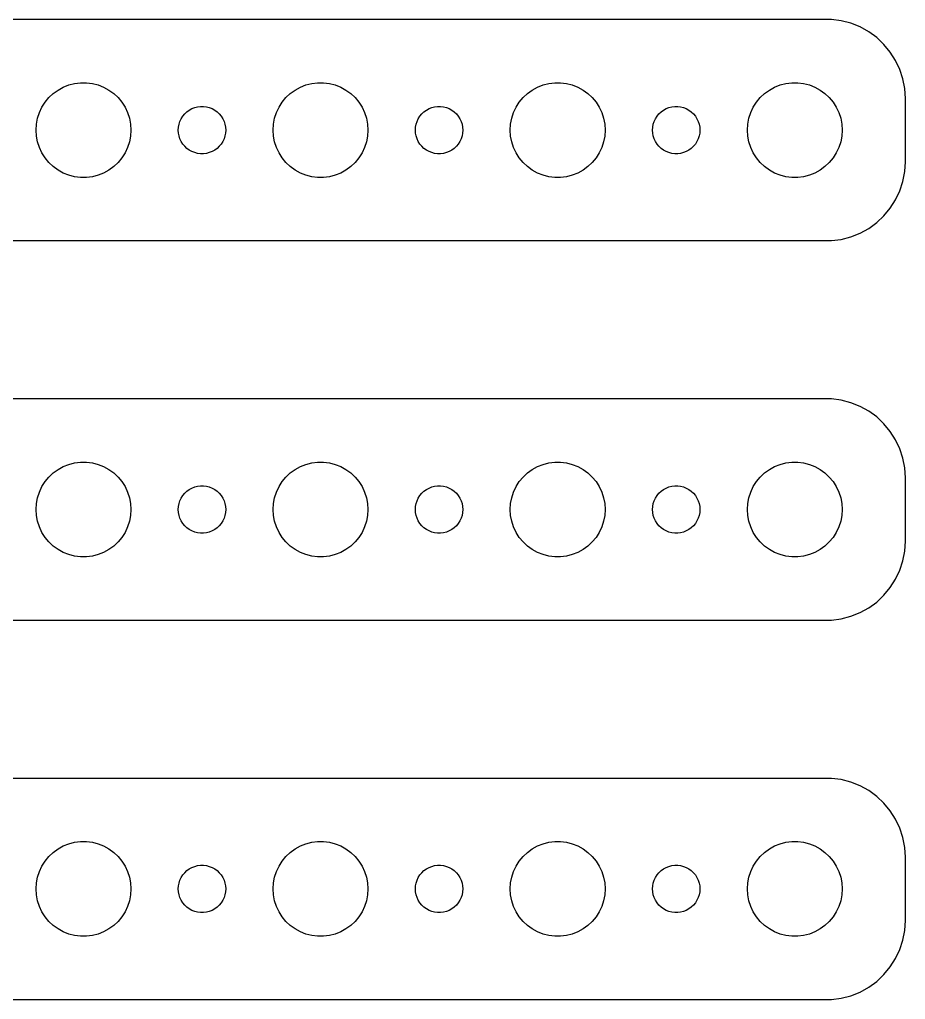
# Model space of a CAD drawing. Header units: metres. Extents: x -52 to 52, y 41 to 103.
# Drawn here: x -4 to 52, y 41 to 103 of the extents above; entities that cross this region are included whole.
import ezdxf

# ---------------------------------------------------------------- set-up
doc = ezdxf.new("R2010")
doc.units = ezdxf.units.M

msp = doc.modelspace()

# ---------------------------------------------------------------- linework, layer by layer
for p, q in [((47.3139, 102.99), (-47.3139, 102.99)), ((47.9369, 102.911), (47.3139, 102.99)), ((48.5451, 102.755), (47.9369, 102.911)), ((49.1289, 102.524), (48.5451, 102.755)), ((49.6791, 102.222), (49.1289, 102.524)), ((50.1871, 101.853), (49.6791, 102.222)), ((50.6448, 101.423), (50.1871, 101.853)), ((51.0451, 100.939), (50.6448, 101.423)), ((51.3815, 100.409), (51.0451, 100.939)), ((51.6489, 99.8406), (51.3815, 100.409)), ((51.8429, 99.2434), (51.6489, 99.8406)), ((51.9606, 98.6267), (51.8429, 99.2434)), ((-1.60747, 98.533), (-1.27733, 98.7145)), ((-1.27733, 98.7145), (-0.92705, 98.8532)), ((-0.92705, 98.8532), (-0.56213, 98.9469)), ((-0.56213, 98.9469), (-0.18837, 98.9941)), ((-0.18837, 98.9941), (0.18837, 98.9941)), ((0.18837, 98.9941), (0.56213, 98.9469)), ((0.56213, 98.9469), (0.92705, 98.8532)), ((0.92705, 98.8532), (1.27733, 98.7145)), ((1.27733, 98.7145), (1.60747, 98.533)), ((13.3925, 98.533), (13.7227, 98.7145)), ((13.7227, 98.7145), (14.0729, 98.8532)), ((14.0729, 98.8532), (14.4379, 98.9469)), ((14.4379, 98.9469), (14.8116, 98.9941)), ((14.8116, 98.9941), (15.1884, 98.9941)), ((15.1884, 98.9941), (15.5621, 98.9469)), ((15.5621, 98.9469), (15.927, 98.8532)), ((15.927, 98.8532), (16.2773, 98.7145)), ((16.2773, 98.7145), (16.6075, 98.533)), ((28.3925, 98.533), (28.7227, 98.7145)), ((28.7227, 98.7145), (29.0729, 98.8532)), ((29.0729, 98.8532), (29.4379, 98.9469)), ((29.4379, 98.9469), (29.8116, 98.9941)), ((29.8116, 98.9941), (30.1884, 98.9941)), ((30.1884, 98.9941), (30.5621, 98.9469)), ((30.5621, 98.9469), (30.927, 98.8532)), ((30.927, 98.8532), (31.2773, 98.7145)), ((31.2773, 98.7145), (31.6075, 98.533)), ((43.3925, 98.533), (43.7227, 98.7145)), ((43.7227, 98.7145), (44.0729, 98.8532)), ((44.0729, 98.8532), (44.4379, 98.9469)), ((44.4379, 98.9469), (44.8116, 98.9941)), ((44.8116, 98.9941), (45.1884, 98.9941)), ((45.1884, 98.9941), (45.5621, 98.9469)), ((45.5621, 98.9469), (45.927, 98.8532)), ((45.927, 98.8532), (46.2773, 98.7145)), ((46.2773, 98.7145), (46.6075, 98.533)), ((52, 98), (51.9606, 98.6267)), ((-2.42705, 97.7634), (-2.1869, 98.0536)), ((-2.1869, 98.0536), (-1.91226, 98.3115)), ((-1.91226, 98.3115), (-1.60747, 98.533)), ((1.60747, 98.533), (1.91226, 98.3115)), ((1.91226, 98.3115), (2.1869, 98.0536)), ((2.1869, 98.0536), (2.42705, 97.7634)), ((12.5729, 97.7634), (12.8131, 98.0536)), ((12.8131, 98.0536), (13.0877, 98.3115)), ((13.0877, 98.3115), (13.3925, 98.533)), ((16.6075, 98.533), (16.9123, 98.3115)), ((16.9123, 98.3115), (17.1869, 98.0536)), ((17.1869, 98.0536), (17.427, 97.7634)), ((27.5729, 97.7634), (27.8131, 98.0536)), ((27.8131, 98.0536), (28.0877, 98.3115)), ((28.0877, 98.3115), (28.3925, 98.533)), ((31.6075, 98.533), (31.9123, 98.3115)), ((31.9123, 98.3115), (32.1869, 98.0536)), ((32.1869, 98.0536), (32.427, 97.7634)), ((42.5729, 97.7634), (42.8131, 98.0536)), ((42.8131, 98.0536), (43.0877, 98.3115)), ((43.0877, 98.3115), (43.3925, 98.533)), ((46.6075, 98.533), (46.9123, 98.3115)), ((46.9123, 98.3115), (47.1869, 98.0536)), ((47.1869, 98.0536), (47.427, 97.7634)), ((52, 94), (52, 98)), ((-2.78932, 97.1044), (-2.62891, 97.4453)), ((-2.62891, 97.4453), (-2.42705, 97.7634)), ((2.42705, 97.7634), (2.62891, 97.4453)), ((2.62891, 97.4453), (2.78932, 97.1044)), ((6.69626, 97.2665), (6.86133, 97.3572)), ((6.86133, 97.3572), (7.03647, 97.4266)), ((7.03647, 97.4266), (7.21892, 97.4734)), ((7.21892, 97.4734), (7.40581, 97.497)), ((7.40581, 97.497), (7.59418, 97.497)), ((7.59418, 97.497), (7.78107, 97.4734)), ((7.78107, 97.4734), (7.96352, 97.4266)), ((7.96352, 97.4266), (8.13866, 97.3572)), ((8.13866, 97.3572), (8.30373, 97.2665)), ((12.2107, 97.1044), (12.3711, 97.4453)), ((12.3711, 97.4453), (12.5729, 97.7634)), ((17.427, 97.7634), (17.6289, 97.4453)), ((17.6289, 97.4453), (17.7893, 97.1044)), ((21.6963, 97.2665), (21.8613, 97.3572)), ((21.8613, 97.3572), (22.0365, 97.4266)), ((22.0365, 97.4266), (22.2189, 97.4734)), ((22.2189, 97.4734), (22.4058, 97.497)), ((22.4058, 97.497), (22.5942, 97.497)), ((22.5942, 97.497), (22.7811, 97.4734)), ((22.7811, 97.4734), (22.9635, 97.4266)), ((22.9635, 97.4266), (23.1387, 97.3572)), ((23.1387, 97.3572), (23.3037, 97.2665)), ((27.2107, 97.1044), (27.3711, 97.4453)), ((27.3711, 97.4453), (27.5729, 97.7634)), ((32.427, 97.7634), (32.6289, 97.4453)), ((32.6289, 97.4453), (32.7893, 97.1044)), ((36.6963, 97.2665), (36.8613, 97.3572)), ((36.8613, 97.3572), (37.0365, 97.4266)), ((37.0365, 97.4266), (37.2189, 97.4734)), ((37.2189, 97.4734), (37.4058, 97.497)), ((37.4058, 97.497), (37.5942, 97.497)), ((37.5942, 97.497), (37.7811, 97.4734)), ((37.7811, 97.4734), (37.9635, 97.4266)), ((37.9635, 97.4266), (38.1387, 97.3572)), ((38.1387, 97.3572), (38.3037, 97.2665)), ((42.2107, 97.1044), (42.3711, 97.4453)), ((42.3711, 97.4453), (42.5729, 97.7634)), ((47.427, 97.7634), (47.6289, 97.4453)), ((47.6289, 97.4453), (47.7893, 97.1044)), ((-2.97633, 96.376), (-2.90575, 96.7461)), ((-2.90575, 96.7461), (-2.78932, 97.1044)), ((2.78932, 97.1044), (2.90575, 96.7461)), ((2.90575, 96.7461), (2.97633, 96.376)), ((6.10533, 96.5522), (6.18553, 96.7226)), ((6.18553, 96.7226), (6.28647, 96.8817)), ((6.28647, 96.8817), (6.40654, 97.0268)), ((6.40654, 97.0268), (6.54385, 97.1558)), ((6.54385, 97.1558), (6.69626, 97.2665)), ((8.30373, 97.2665), (8.45613, 97.1558)), ((8.45613, 97.1558), (8.59344, 97.0268)), ((8.59344, 97.0268), (8.71352, 96.8817)), ((8.71352, 96.8817), (8.81445, 96.7226)), ((8.81445, 96.7226), (8.89465, 96.5522)), ((12.0237, 96.376), (12.0942, 96.7461)), ((12.0942, 96.7461), (12.2107, 97.1044)), ((17.7893, 97.1044), (17.9057, 96.7461)), ((17.9057, 96.7461), (17.9763, 96.376)), ((21.1053, 96.5522), (21.1855, 96.7226)), ((21.1855, 96.7226), (21.2865, 96.8817)), ((21.2865, 96.8817), (21.4065, 97.0268)), ((21.4065, 97.0268), (21.5439, 97.1558)), ((21.5439, 97.1558), (21.6963, 97.2665)), ((23.3037, 97.2665), (23.4561, 97.1558)), ((23.4561, 97.1558), (23.5934, 97.0268)), ((23.5934, 97.0268), (23.7135, 96.8817)), ((23.7135, 96.8817), (23.8145, 96.7226)), ((23.8145, 96.7226), (23.8947, 96.5522)), ((27.0237, 96.376), (27.0942, 96.7461)), ((27.0942, 96.7461), (27.2107, 97.1044)), ((32.7893, 97.1044), (32.9057, 96.7461)), ((32.9057, 96.7461), (32.9763, 96.376)), ((36.1053, 96.5522), (36.1855, 96.7226)), ((36.1855, 96.7226), (36.2865, 96.8817)), ((36.2865, 96.8817), (36.4065, 97.0268)), ((36.4065, 97.0268), (36.5439, 97.1558)), ((36.5439, 97.1558), (36.6963, 97.2665)), ((38.3037, 97.2665), (38.4561, 97.1558)), ((38.4561, 97.1558), (38.5934, 97.0268)), ((38.5934, 97.0268), (38.7135, 96.8817)), ((38.7135, 96.8817), (38.8145, 96.7226)), ((38.8145, 96.7226), (38.8947, 96.5522)), ((42.0237, 96.376), (42.0942, 96.7461)), ((42.0942, 96.7461), (42.2107, 97.1044)), ((47.7893, 97.1044), (47.9057, 96.7461)), ((47.9057, 96.7461), (47.9763, 96.376)), ((-3, 96), (-2.97633, 96.376)), ((2.97633, 96.376), (3, 96)), ((6, 96), (6.01183, 96.188)), ((6.01183, 96.188), (6.04712, 96.373)), ((6.04712, 96.373), (6.10533, 96.5522)), ((8.89465, 96.5522), (8.95287, 96.373)), ((8.95287, 96.373), (8.98816, 96.188)), ((8.98816, 96.188), (9, 96)), ((12, 96), (12.0237, 96.376)), ((17.9763, 96.376), (18, 96)), ((21, 96), (21.0118, 96.188)), ((21.0118, 96.188), (21.0471, 96.373)), ((21.0471, 96.373), (21.1053, 96.5522)), ((23.8947, 96.5522), (23.9529, 96.373)), ((23.9529, 96.373), (23.9882, 96.188)), ((23.9882, 96.188), (24, 96)), ((27, 96), (27.0237, 96.376)), ((32.9763, 96.376), (33, 96)), ((36, 96), (36.0118, 96.188)), ((36.0118, 96.188), (36.0471, 96.373)), ((36.0471, 96.373), (36.1053, 96.5522)), ((38.8947, 96.5522), (38.9529, 96.373)), ((38.9529, 96.373), (38.9882, 96.188)), ((38.9882, 96.188), (39, 96)), ((42, 96), (42.0237, 96.376)), ((47.9763, 96.376), (48, 96)), ((-2.97633, 95.624), (-3, 96)), ((-2.90575, 95.2539), (-2.97633, 95.624)), ((2.97633, 95.624), (2.90575, 95.2539)), ((3, 96), (2.97633, 95.624)), ((6.01183, 95.812), (6, 96)), ((6.04712, 95.627), (6.01183, 95.812)), ((6.10533, 95.4478), (6.04712, 95.627)), ((8.95287, 95.627), (8.89465, 95.4478)), ((8.98816, 95.812), (8.95287, 95.627)), ((9, 96), (8.98816, 95.812)), ((12.0237, 95.624), (12, 96)), ((12.0942, 95.2539), (12.0237, 95.624)), ((17.9763, 95.624), (17.9057, 95.2539)), ((18, 96), (17.9763, 95.624)), ((21.0118, 95.812), (21, 96)), ((21.0471, 95.627), (21.0118, 95.812)), ((21.1053, 95.4478), (21.0471, 95.627)), ((23.9529, 95.627), (23.8947, 95.4478)), ((23.9882, 95.812), (23.9529, 95.627)), ((24, 96), (23.9882, 95.812)), ((27.0237, 95.624), (27, 96)), ((27.0942, 95.2539), (27.0237, 95.624)), ((32.9763, 95.624), (32.9057, 95.2539)), ((33, 96), (32.9763, 95.624)), ((36.0118, 95.812), (36, 96)), ((36.0471, 95.627), (36.0118, 95.812)), ((36.1053, 95.4478), (36.0471, 95.627)), ((38.9529, 95.627), (38.8947, 95.4478)), ((38.9882, 95.812), (38.9529, 95.627)), ((39, 96), (38.9882, 95.812)), ((42.0237, 95.624), (42, 96)), ((42.0942, 95.2539), (42.0237, 95.624)), ((47.9763, 95.624), (47.9057, 95.2539)), ((48, 96), (47.9763, 95.624)), ((-2.78932, 94.8956), (-2.90575, 95.2539)), ((-2.62891, 94.5547), (-2.78932, 94.8956)), ((2.78932, 94.8956), (2.62891, 94.5547)), ((2.90575, 95.2539), (2.78932, 94.8956)), ((6.18553, 95.2774), (6.10533, 95.4478)), ((6.28647, 95.1183), (6.18553, 95.2774)), ((6.40654, 94.9732), (6.28647, 95.1183)), ((6.54385, 94.8442), (6.40654, 94.9732)), ((6.69626, 94.7335), (6.54385, 94.8442)), ((8.45613, 94.8442), (8.30373, 94.7335)), ((8.59344, 94.9732), (8.45613, 94.8442)), ((8.71352, 95.1183), (8.59344, 94.9732)), ((8.81445, 95.2774), (8.71352, 95.1183)), ((8.89465, 95.4478), (8.81445, 95.2774)), ((12.2107, 94.8956), (12.0942, 95.2539)), ((12.3711, 94.5547), (12.2107, 94.8956)), ((17.7893, 94.8956), (17.6289, 94.5547)), ((17.9057, 95.2539), (17.7893, 94.8956)), ((21.1855, 95.2774), (21.1053, 95.4478)), ((21.2865, 95.1183), (21.1855, 95.2774)), ((21.4065, 94.9732), (21.2865, 95.1183)), ((21.5439, 94.8442), (21.4065, 94.9732)), ((21.6963, 94.7335), (21.5439, 94.8442)), ((23.4561, 94.8442), (23.3037, 94.7335)), ((23.5934, 94.9732), (23.4561, 94.8442)), ((23.7135, 95.1183), (23.5934, 94.9732)), ((23.8145, 95.2774), (23.7135, 95.1183)), ((23.8947, 95.4478), (23.8145, 95.2774)), ((27.2107, 94.8956), (27.0942, 95.2539)), ((27.3711, 94.5547), (27.2107, 94.8956)), ((32.7893, 94.8956), (32.6289, 94.5547)), ((32.9057, 95.2539), (32.7893, 94.8956)), ((36.1855, 95.2774), (36.1053, 95.4478)), ((36.2865, 95.1183), (36.1855, 95.2774)), ((36.4065, 94.9732), (36.2865, 95.1183)), ((36.5439, 94.8442), (36.4065, 94.9732)), ((36.6963, 94.7335), (36.5439, 94.8442)), ((38.4561, 94.8442), (38.3037, 94.7335)), ((38.5934, 94.9732), (38.4561, 94.8442)), ((38.7135, 95.1183), (38.5934, 94.9732)), ((38.8145, 95.2774), (38.7135, 95.1183)), ((38.8947, 95.4478), (38.8145, 95.2774)), ((42.2107, 94.8956), (42.0942, 95.2539)), ((42.3711, 94.5547), (42.2107, 94.8956)), ((47.7893, 94.8956), (47.6289, 94.5547)), ((47.9057, 95.2539), (47.7893, 94.8956)), ((-2.42705, 94.2366), (-2.62891, 94.5547)), ((-2.1869, 93.9464), (-2.42705, 94.2366)), ((2.42705, 94.2366), (2.1869, 93.9464)), ((2.62891, 94.5547), (2.42705, 94.2366)), ((6.86133, 94.6428), (6.69626, 94.7335)), ((7.03647, 94.5734), (6.86133, 94.6428)), ((7.21892, 94.5266), (7.03647, 94.5734)), ((7.40581, 94.503), (7.21892, 94.5266)), ((7.59418, 94.503), (7.40581, 94.503)), ((7.78107, 94.5266), (7.59418, 94.503)), ((7.96352, 94.5734), (7.78107, 94.5266)), ((8.13866, 94.6428), (7.96352, 94.5734)), ((8.30373, 94.7335), (8.13866, 94.6428)), ((12.5729, 94.2366), (12.3711, 94.5547)), ((12.8131, 93.9464), (12.5729, 94.2366)), ((17.427, 94.2366), (17.1869, 93.9464)), ((17.6289, 94.5547), (17.427, 94.2366)), ((21.8613, 94.6428), (21.6963, 94.7335)), ((22.0365, 94.5734), (21.8613, 94.6428)), ((22.2189, 94.5266), (22.0365, 94.5734)), ((22.4058, 94.503), (22.2189, 94.5266)), ((22.5942, 94.503), (22.4058, 94.503)), ((22.7811, 94.5266), (22.5942, 94.503)), ((22.9635, 94.5734), (22.7811, 94.5266)), ((23.1387, 94.6428), (22.9635, 94.5734)), ((23.3037, 94.7335), (23.1387, 94.6428)), ((27.5729, 94.2366), (27.3711, 94.5547)), ((27.8131, 93.9464), (27.5729, 94.2366)), ((32.427, 94.2366), (32.1869, 93.9464)), ((32.6289, 94.5547), (32.427, 94.2366)), ((36.8613, 94.6428), (36.6963, 94.7335)), ((37.0365, 94.5734), (36.8613, 94.6428)), ((37.2189, 94.5266), (37.0365, 94.5734)), ((37.4058, 94.503), (37.2189, 94.5266)), ((37.5942, 94.503), (37.4058, 94.503)), ((37.7811, 94.5266), (37.5942, 94.503)), ((37.9635, 94.5734), (37.7811, 94.5266)), ((38.1387, 94.6428), (37.9635, 94.5734)), ((38.3037, 94.7335), (38.1387, 94.6428)), ((42.5729, 94.2366), (42.3711, 94.5547)), ((42.8131, 93.9464), (42.5729, 94.2366)), ((47.427, 94.2366), (47.1869, 93.9464)), ((47.6289, 94.5547), (47.427, 94.2366)), ((-1.91226, 93.6885), (-2.1869, 93.9464)), ((-1.60747, 93.467), (-1.91226, 93.6885)), ((1.91226, 93.6885), (1.60747, 93.467)), ((2.1869, 93.9464), (1.91226, 93.6885)), ((13.0877, 93.6885), (12.8131, 93.9464)), ((13.3925, 93.467), (13.0877, 93.6885)), ((16.9123, 93.6885), (16.6075, 93.467)), ((17.1869, 93.9464), (16.9123, 93.6885)), ((28.0877, 93.6885), (27.8131, 93.9464)), ((28.3925, 93.467), (28.0877, 93.6885)), ((31.9123, 93.6885), (31.6075, 93.467)), ((32.1869, 93.9464), (31.9123, 93.6885)), ((43.0877, 93.6885), (42.8131, 93.9464)), ((43.3925, 93.467), (43.0877, 93.6885)), ((46.9123, 93.6885), (46.6075, 93.467)), ((47.1869, 93.9464), (46.9123, 93.6885)), ((51.9606, 93.3733), (52, 94)), ((-1.27733, 93.2855), (-1.60747, 93.467)), ((-0.92705, 93.1468), (-1.27733, 93.2855)), ((-0.56213, 93.0531), (-0.92705, 93.1468)), ((-0.18837, 93.0059), (-0.56213, 93.0531)), ((0.18837, 93.0059), (-0.18837, 93.0059)), ((0.56213, 93.0531), (0.18837, 93.0059)), ((0.92705, 93.1468), (0.56213, 93.0531)), ((1.27733, 93.2855), (0.92705, 93.1468)), ((1.60747, 93.467), (1.27733, 93.2855)), ((13.7227, 93.2855), (13.3925, 93.467)), ((14.0729, 93.1468), (13.7227, 93.2855)), ((14.4379, 93.0531), (14.0729, 93.1468)), ((14.8116, 93.0059), (14.4379, 93.0531)), ((15.1884, 93.0059), (14.8116, 93.0059)), ((15.5621, 93.0531), (15.1884, 93.0059)), ((15.927, 93.1468), (15.5621, 93.0531)), ((16.2773, 93.2855), (15.927, 93.1468)), ((16.6075, 93.467), (16.2773, 93.2855)), ((28.7227, 93.2855), (28.3925, 93.467)), ((29.0729, 93.1468), (28.7227, 93.2855)), ((29.4379, 93.0531), (29.0729, 93.1468)), ((29.8116, 93.0059), (29.4379, 93.0531)), ((30.1884, 93.0059), (29.8116, 93.0059)), ((30.5621, 93.0531), (30.1884, 93.0059)), ((30.927, 93.1468), (30.5621, 93.0531)), ((31.2773, 93.2855), (30.927, 93.1468)), ((31.6075, 93.467), (31.2773, 93.2855)), ((43.7227, 93.2855), (43.3925, 93.467)), ((44.0729, 93.1468), (43.7227, 93.2855)), ((44.4379, 93.0531), (44.0729, 93.1468)), ((44.8116, 93.0059), (44.4379, 93.0531)), ((45.1884, 93.0059), (44.8116, 93.0059)), ((45.5621, 93.0531), (45.1884, 93.0059)), ((45.927, 93.1468), (45.5621, 93.0531)), ((46.2773, 93.2855), (45.927, 93.1468)), ((46.6075, 93.467), (46.2773, 93.2855)), ((51.8429, 92.7566), (51.9606, 93.3733)), ((51.6489, 92.1594), (51.8429, 92.7566)), ((51.3815, 91.5912), (51.6489, 92.1594)), ((51.0451, 91.0611), (51.3815, 91.5912)), ((50.1871, 90.1474), (50.6448, 90.5773)), ((50.6448, 90.5773), (51.0451, 91.0611)), ((49.6791, 89.7784), (50.1871, 90.1474)), ((48.5451, 89.2447), (49.1289, 89.4759)), ((49.1289, 89.4759), (49.6791, 89.7784)), ((-47.3139, 89.0099), (47.3139, 89.0099)), ((47.3139, 89.0099), (47.9369, 89.0886)), ((47.9369, 89.0886), (48.5451, 89.2447)), ((47.3139, 78.9901), (-47.3139, 78.9901)), ((47.9369, 78.9114), (47.3139, 78.9901)), ((48.5451, 78.7553), (47.9369, 78.9114)), ((49.1289, 78.5241), (48.5451, 78.7553)), ((49.6791, 78.2216), (49.1289, 78.5241)), ((50.1871, 77.8526), (49.6791, 78.2216)), ((50.6448, 77.4227), (50.1871, 77.8526)), ((51.0451, 76.9389), (50.6448, 77.4227)), ((51.3815, 76.4088), (51.0451, 76.9389)), ((51.6489, 75.8406), (51.3815, 76.4088)), ((51.8429, 75.2434), (51.6489, 75.8406)), ((51.9606, 74.6267), (51.8429, 75.2434)), ((-1.91226, 74.3115), (-1.60747, 74.533)), ((-1.60747, 74.533), (-1.27733, 74.7145)), ((-1.27733, 74.7145), (-0.92705, 74.8532)), ((-0.92705, 74.8532), (-0.56213, 74.9469)), ((-0.56213, 74.9469), (-0.18837, 74.9941)), ((-0.18837, 74.9941), (0.18837, 74.9941)), ((0.18837, 74.9941), (0.56213, 74.9469)), ((0.56213, 74.9469), (0.92705, 74.8532)), ((0.92705, 74.8532), (1.27733, 74.7145)), ((1.27733, 74.7145), (1.60747, 74.533)), ((1.60747, 74.533), (1.91226, 74.3115)), ((13.0877, 74.3115), (13.3925, 74.533)), ((13.3925, 74.533), (13.7227, 74.7145)), ((13.7227, 74.7145), (14.0729, 74.8532)), ((14.0729, 74.8532), (14.4379, 74.9469)), ((14.4379, 74.9469), (14.8116, 74.9941)), ((14.8116, 74.9941), (15.1884, 74.9941)), ((15.1884, 74.9941), (15.5621, 74.9469)), ((15.5621, 74.9469), (15.927, 74.8532)), ((15.927, 74.8532), (16.2773, 74.7145)), ((16.2773, 74.7145), (16.6075, 74.533)), ((16.6075, 74.533), (16.9123, 74.3115)), ((28.0877, 74.3115), (28.3925, 74.533)), ((28.3925, 74.533), (28.7227, 74.7145)), ((28.7227, 74.7145), (29.0729, 74.8532)), ((29.0729, 74.8532), (29.4379, 74.9469)), ((29.4379, 74.9469), (29.8116, 74.9941)), ((29.8116, 74.9941), (30.1884, 74.9941)), ((30.1884, 74.9941), (30.5621, 74.9469)), ((30.5621, 74.9469), (30.927, 74.8532)), ((30.927, 74.8532), (31.2773, 74.7145)), ((31.2773, 74.7145), (31.6075, 74.533)), ((31.6075, 74.533), (31.9123, 74.3115)), ((43.0877, 74.3115), (43.3925, 74.533)), ((43.3925, 74.533), (43.7227, 74.7145)), ((43.7227, 74.7145), (44.0729, 74.8532)), ((44.0729, 74.8532), (44.4379, 74.9469)), ((44.4379, 74.9469), (44.8116, 74.9941)), ((44.8116, 74.9941), (45.1884, 74.9941)), ((45.1884, 74.9941), (45.5621, 74.9469)), ((45.5621, 74.9469), (45.927, 74.8532)), ((45.927, 74.8532), (46.2773, 74.7145)), ((46.2773, 74.7145), (46.6075, 74.533)), ((46.6075, 74.533), (46.9123, 74.3115)), ((52, 74), (51.9606, 74.6267)), ((-2.62891, 73.4453), (-2.42705, 73.7634)), ((-2.42705, 73.7634), (-2.1869, 74.0536)), ((-2.1869, 74.0536), (-1.91226, 74.3115)), ((1.91226, 74.3115), (2.1869, 74.0536)), ((2.1869, 74.0536), (2.42705, 73.7634)), ((2.42705, 73.7634), (2.62891, 73.4453)), ((12.3711, 73.4453), (12.5729, 73.7634)), ((12.5729, 73.7634), (12.8131, 74.0536)), ((12.8131, 74.0536), (13.0877, 74.3115)), ((16.9123, 74.3115), (17.1869, 74.0536)), ((17.1869, 74.0536), (17.427, 73.7634)), ((17.427, 73.7634), (17.6289, 73.4453)), ((27.3711, 73.4453), (27.5729, 73.7634)), ((27.5729, 73.7634), (27.8131, 74.0536)), ((27.8131, 74.0536), (28.0877, 74.3115)), ((31.9123, 74.3115), (32.1869, 74.0536)), ((32.1869, 74.0536), (32.427, 73.7634)), ((32.427, 73.7634), (32.6289, 73.4453)), ((42.3711, 73.4453), (42.5729, 73.7634)), ((42.5729, 73.7634), (42.8131, 74.0536)), ((42.8131, 74.0536), (43.0877, 74.3115)), ((46.9123, 74.3115), (47.1869, 74.0536)), ((47.1869, 74.0536), (47.427, 73.7634)), ((47.427, 73.7634), (47.6289, 73.4453)), ((52, 70), (52, 74)), ((-2.78932, 73.1044), (-2.62891, 73.4453)), ((2.62891, 73.4453), (2.78932, 73.1044)), ((6.40654, 73.0268), (6.54385, 73.1558)), ((6.54385, 73.1558), (6.69626, 73.2665)), ((6.69626, 73.2665), (6.86133, 73.3572)), ((6.86133, 73.3572), (7.03647, 73.4266)), ((7.03647, 73.4266), (7.21892, 73.4734)), ((7.21892, 73.4734), (7.40581, 73.497)), ((7.40581, 73.497), (7.59418, 73.497)), ((7.59418, 73.497), (7.78107, 73.4734)), ((7.78107, 73.4734), (7.96352, 73.4266)), ((7.96352, 73.4266), (8.13866, 73.3572)), ((8.13866, 73.3572), (8.30373, 73.2665)), ((8.30373, 73.2665), (8.45613, 73.1558)), ((8.45613, 73.1558), (8.59344, 73.0268)), ((12.2107, 73.1044), (12.3711, 73.4453)), ((17.6289, 73.4453), (17.7893, 73.1044)), ((21.4065, 73.0268), (21.5439, 73.1558)), ((21.5439, 73.1558), (21.6963, 73.2665)), ((21.6963, 73.2665), (21.8613, 73.3572)), ((21.8613, 73.3572), (22.0365, 73.4266)), ((22.0365, 73.4266), (22.2189, 73.4734)), ((22.2189, 73.4734), (22.4058, 73.497)), ((22.4058, 73.497), (22.5942, 73.497)), ((22.5942, 73.497), (22.7811, 73.4734)), ((22.7811, 73.4734), (22.9635, 73.4266)), ((22.9635, 73.4266), (23.1387, 73.3572)), ((23.1387, 73.3572), (23.3037, 73.2665)), ((23.3037, 73.2665), (23.4561, 73.1558)), ((23.4561, 73.1558), (23.5934, 73.0268)), ((27.2107, 73.1044), (27.3711, 73.4453)), ((32.6289, 73.4453), (32.7893, 73.1044)), ((36.4065, 73.0268), (36.5439, 73.1558)), ((36.5439, 73.1558), (36.6963, 73.2665)), ((36.6963, 73.2665), (36.8613, 73.3572)), ((36.8613, 73.3572), (37.0365, 73.4266)), ((37.0365, 73.4266), (37.2189, 73.4734)), ((37.2189, 73.4734), (37.4058, 73.497)), ((37.4058, 73.497), (37.5942, 73.497)), ((37.5942, 73.497), (37.7811, 73.4734)), ((37.7811, 73.4734), (37.9635, 73.4266)), ((37.9635, 73.4266), (38.1387, 73.3572)), ((38.1387, 73.3572), (38.3037, 73.2665)), ((38.3037, 73.2665), (38.4561, 73.1558)), ((38.4561, 73.1558), (38.5934, 73.0268)), ((42.2107, 73.1044), (42.3711, 73.4453)), ((47.6289, 73.4453), (47.7893, 73.1044)), ((-2.97633, 72.376), (-2.90575, 72.7461)), ((-2.90575, 72.7461), (-2.78932, 73.1044)), ((2.78932, 73.1044), (2.90575, 72.7461)), ((2.90575, 72.7461), (2.97633, 72.376)), ((6.04712, 72.373), (6.10533, 72.5522)), ((6.10533, 72.5522), (6.18553, 72.7226)), ((6.18553, 72.7226), (6.28647, 72.8817)), ((6.28647, 72.8817), (6.40654, 73.0268)), ((8.59344, 73.0268), (8.71352, 72.8817)), ((8.71352, 72.8817), (8.81445, 72.7226)), ((8.81445, 72.7226), (8.89465, 72.5522)), ((8.89465, 72.5522), (8.95287, 72.373)), ((12.0237, 72.376), (12.0942, 72.7461)), ((12.0942, 72.7461), (12.2107, 73.1044)), ((17.7893, 73.1044), (17.9057, 72.7461)), ((17.9057, 72.7461), (17.9763, 72.376)), ((21.0471, 72.373), (21.1053, 72.5522)), ((21.1053, 72.5522), (21.1855, 72.7226)), ((21.1855, 72.7226), (21.2865, 72.8817)), ((21.2865, 72.8817), (21.4065, 73.0268)), ((23.5934, 73.0268), (23.7135, 72.8817)), ((23.7135, 72.8817), (23.8145, 72.7226)), ((23.8145, 72.7226), (23.8947, 72.5522)), ((23.8947, 72.5522), (23.9529, 72.373)), ((27.0237, 72.376), (27.0942, 72.7461)), ((27.0942, 72.7461), (27.2107, 73.1044)), ((32.7893, 73.1044), (32.9057, 72.7461)), ((32.9057, 72.7461), (32.9763, 72.376)), ((36.0471, 72.373), (36.1053, 72.5522)), ((36.1053, 72.5522), (36.1855, 72.7226)), ((36.1855, 72.7226), (36.2865, 72.8817)), ((36.2865, 72.8817), (36.4065, 73.0268)), ((38.5934, 73.0268), (38.7135, 72.8817)), ((38.7135, 72.8817), (38.8145, 72.7226)), ((38.8145, 72.7226), (38.8947, 72.5522)), ((38.8947, 72.5522), (38.9529, 72.373)), ((42.0237, 72.376), (42.0942, 72.7461)), ((42.0942, 72.7461), (42.2107, 73.1044)), ((47.7893, 73.1044), (47.9057, 72.7461)), ((47.9057, 72.7461), (47.9763, 72.376)), ((-3, 72), (-2.97633, 72.376)), ((-2.97633, 71.624), (-3, 72)), ((2.97633, 72.376), (3, 72)), ((3, 72), (2.97633, 71.624)), ((6, 72), (6.01183, 72.188)), ((6.01183, 71.812), (6, 72)), ((6.01183, 72.188), (6.04712, 72.373)), ((8.95287, 72.373), (8.98816, 72.188)), ((8.98816, 72.188), (9, 72)), ((9, 72), (8.98816, 71.812)), ((12, 72), (12.0237, 72.376)), ((12.0237, 71.624), (12, 72)), ((17.9763, 72.376), (18, 72)), ((18, 72), (17.9763, 71.624)), ((21, 72), (21.0118, 72.188)), ((21.0118, 71.812), (21, 72)), ((21.0118, 72.188), (21.0471, 72.373)), ((23.9529, 72.373), (23.9882, 72.188)), ((23.9882, 72.188), (24, 72)), ((24, 72), (23.9882, 71.812)), ((27, 72), (27.0237, 72.376)), ((27.0237, 71.624), (27, 72)), ((32.9763, 72.376), (33, 72)), ((33, 72), (32.9763, 71.624)), ((36, 72), (36.0118, 72.188)), ((36.0118, 71.812), (36, 72)), ((36.0118, 72.188), (36.0471, 72.373)), ((38.9529, 72.373), (38.9882, 72.188)), ((38.9882, 72.188), (39, 72)), ((39, 72), (38.9882, 71.812)), ((42, 72), (42.0237, 72.376)), ((42.0237, 71.624), (42, 72)), ((47.9763, 72.376), (48, 72)), ((48, 72), (47.9763, 71.624)), ((-2.90575, 71.2539), (-2.97633, 71.624)), ((2.97633, 71.624), (2.90575, 71.2539)), ((6.04712, 71.627), (6.01183, 71.812)), ((6.10533, 71.4478), (6.04712, 71.627)), ((6.18553, 71.2774), (6.10533, 71.4478)), ((6.28647, 71.1183), (6.18553, 71.2774)), ((8.81445, 71.2774), (8.71352, 71.1183)), ((8.89465, 71.4478), (8.81445, 71.2774)), ((8.95287, 71.627), (8.89465, 71.4478)), ((8.98816, 71.812), (8.95287, 71.627)), ((12.0942, 71.2539), (12.0237, 71.624)), ((17.9763, 71.624), (17.9057, 71.2539)), ((21.0471, 71.627), (21.0118, 71.812)), ((21.1053, 71.4478), (21.0471, 71.627)), ((21.1855, 71.2774), (21.1053, 71.4478)), ((21.2865, 71.1183), (21.1855, 71.2774)), ((23.8145, 71.2774), (23.7135, 71.1183)), ((23.8947, 71.4478), (23.8145, 71.2774)), ((23.9529, 71.627), (23.8947, 71.4478)), ((23.9882, 71.812), (23.9529, 71.627)), ((27.0942, 71.2539), (27.0237, 71.624)), ((32.9763, 71.624), (32.9057, 71.2539)), ((36.0471, 71.627), (36.0118, 71.812)), ((36.1053, 71.4478), (36.0471, 71.627)), ((36.1855, 71.2774), (36.1053, 71.4478)), ((36.2865, 71.1183), (36.1855, 71.2774)), ((38.8145, 71.2774), (38.7135, 71.1183)), ((38.8947, 71.4478), (38.8145, 71.2774)), ((38.9529, 71.627), (38.8947, 71.4478)), ((38.9882, 71.812), (38.9529, 71.627)), ((42.0942, 71.2539), (42.0237, 71.624)), ((47.9763, 71.624), (47.9057, 71.2539)), ((-2.78932, 70.8956), (-2.90575, 71.2539)), ((-2.62891, 70.5547), (-2.78932, 70.8956)), ((2.78932, 70.8956), (2.62891, 70.5547)), ((2.90575, 71.2539), (2.78932, 70.8956)), ((6.40654, 70.9732), (6.28647, 71.1183)), ((6.54385, 70.8442), (6.40654, 70.9732)), ((6.69626, 70.7335), (6.54385, 70.8442)), ((6.86133, 70.6428), (6.69626, 70.7335)), ((8.30373, 70.7335), (8.13866, 70.6428)), ((8.45613, 70.8442), (8.30373, 70.7335)), ((8.59344, 70.9732), (8.45613, 70.8442)), ((8.71352, 71.1183), (8.59344, 70.9732)), ((12.2107, 70.8956), (12.0942, 71.2539)), ((12.3711, 70.5547), (12.2107, 70.8956)), ((17.7893, 70.8956), (17.6289, 70.5547)), ((17.9057, 71.2539), (17.7893, 70.8956)), ((21.4065, 70.9732), (21.2865, 71.1183)), ((21.5439, 70.8442), (21.4065, 70.9732)), ((21.6963, 70.7335), (21.5439, 70.8442)), ((21.8613, 70.6428), (21.6963, 70.7335)), ((23.3037, 70.7335), (23.1387, 70.6428)), ((23.4561, 70.8442), (23.3037, 70.7335)), ((23.5934, 70.9732), (23.4561, 70.8442)), ((23.7135, 71.1183), (23.5934, 70.9732)), ((27.2107, 70.8956), (27.0942, 71.2539)), ((27.3711, 70.5547), (27.2107, 70.8956)), ((32.7893, 70.8956), (32.6289, 70.5547)), ((32.9057, 71.2539), (32.7893, 70.8956)), ((36.4065, 70.9732), (36.2865, 71.1183)), ((36.5439, 70.8442), (36.4065, 70.9732)), ((36.6963, 70.7335), (36.5439, 70.8442)), ((36.8613, 70.6428), (36.6963, 70.7335)), ((38.3037, 70.7335), (38.1387, 70.6428)), ((38.4561, 70.8442), (38.3037, 70.7335)), ((38.5934, 70.9732), (38.4561, 70.8442)), ((38.7135, 71.1183), (38.5934, 70.9732)), ((42.2107, 70.8956), (42.0942, 71.2539)), ((42.3711, 70.5547), (42.2107, 70.8956)), ((47.7893, 70.8956), (47.6289, 70.5547)), ((47.9057, 71.2539), (47.7893, 70.8956)), ((-2.42705, 70.2366), (-2.62891, 70.5547)), ((-2.1869, 69.9464), (-2.42705, 70.2366)), ((2.42705, 70.2366), (2.1869, 69.9464)), ((2.62891, 70.5547), (2.42705, 70.2366)), ((7.03647, 70.5734), (6.86133, 70.6428)), ((7.21892, 70.5266), (7.03647, 70.5734)), ((7.40581, 70.503), (7.21892, 70.5266)), ((7.59418, 70.503), (7.40581, 70.503)), ((7.78107, 70.5266), (7.59418, 70.503)), ((7.96352, 70.5734), (7.78107, 70.5266)), ((8.13866, 70.6428), (7.96352, 70.5734)), ((12.5729, 70.2366), (12.3711, 70.5547)), ((12.8131, 69.9464), (12.5729, 70.2366)), ((17.427, 70.2366), (17.1869, 69.9464)), ((17.6289, 70.5547), (17.427, 70.2366)), ((22.0365, 70.5734), (21.8613, 70.6428)), ((22.2189, 70.5266), (22.0365, 70.5734)), ((22.4058, 70.503), (22.2189, 70.5266)), ((22.5942, 70.503), (22.4058, 70.503)), ((22.7811, 70.5266), (22.5942, 70.503)), ((22.9635, 70.5734), (22.7811, 70.5266)), ((23.1387, 70.6428), (22.9635, 70.5734)), ((27.5729, 70.2366), (27.3711, 70.5547)), ((27.8131, 69.9464), (27.5729, 70.2366)), ((32.427, 70.2366), (32.1869, 69.9464)), ((32.6289, 70.5547), (32.427, 70.2366)), ((37.0365, 70.5734), (36.8613, 70.6428)), ((37.2189, 70.5266), (37.0365, 70.5734)), ((37.4058, 70.503), (37.2189, 70.5266)), ((37.5942, 70.503), (37.4058, 70.503)), ((37.7811, 70.5266), (37.5942, 70.503)), ((37.9635, 70.5734), (37.7811, 70.5266)), ((38.1387, 70.6428), (37.9635, 70.5734)), ((42.5729, 70.2366), (42.3711, 70.5547)), ((42.8131, 69.9464), (42.5729, 70.2366)), ((47.427, 70.2366), (47.1869, 69.9464)), ((47.6289, 70.5547), (47.427, 70.2366)), ((-1.91226, 69.6885), (-2.1869, 69.9464)), ((-1.60747, 69.467), (-1.91226, 69.6885)), ((-1.27733, 69.2855), (-1.60747, 69.467)), ((1.60747, 69.467), (1.27733, 69.2855)), ((1.91226, 69.6885), (1.60747, 69.467)), ((2.1869, 69.9464), (1.91226, 69.6885)), ((13.0877, 69.6885), (12.8131, 69.9464)), ((13.3925, 69.467), (13.0877, 69.6885)), ((13.7227, 69.2855), (13.3925, 69.467)), ((16.6075, 69.467), (16.2773, 69.2855)), ((16.9123, 69.6885), (16.6075, 69.467)), ((17.1869, 69.9464), (16.9123, 69.6885)), ((28.0877, 69.6885), (27.8131, 69.9464)), ((28.3925, 69.467), (28.0877, 69.6885)), ((28.7227, 69.2855), (28.3925, 69.467)), ((31.6075, 69.467), (31.2773, 69.2855)), ((31.9123, 69.6885), (31.6075, 69.467)), ((32.1869, 69.9464), (31.9123, 69.6885)), ((43.0877, 69.6885), (42.8131, 69.9464)), ((43.3925, 69.467), (43.0877, 69.6885)), ((43.7227, 69.2855), (43.3925, 69.467)), ((46.6075, 69.467), (46.2773, 69.2855)), ((46.9123, 69.6885), (46.6075, 69.467)), ((47.1869, 69.9464), (46.9123, 69.6885)), ((51.9606, 69.3733), (52, 70)), ((-0.92705, 69.1468), (-1.27733, 69.2855)), ((-0.56213, 69.0531), (-0.92705, 69.1468)), ((-0.18837, 69.0059), (-0.56213, 69.0531)), ((0.18837, 69.0059), (-0.18837, 69.0059)), ((0.56213, 69.0531), (0.18837, 69.0059)), ((0.92705, 69.1468), (0.56213, 69.0531)), ((1.27733, 69.2855), (0.92705, 69.1468)), ((14.0729, 69.1468), (13.7227, 69.2855)), ((14.4379, 69.0531), (14.0729, 69.1468)), ((14.8116, 69.0059), (14.4379, 69.0531)), ((15.1884, 69.0059), (14.8116, 69.0059)), ((15.5621, 69.0531), (15.1884, 69.0059)), ((15.927, 69.1468), (15.5621, 69.0531)), ((16.2773, 69.2855), (15.927, 69.1468)), ((29.0729, 69.1468), (28.7227, 69.2855)), ((29.4379, 69.0531), (29.0729, 69.1468)), ((29.8116, 69.0059), (29.4379, 69.0531)), ((30.1884, 69.0059), (29.8116, 69.0059)), ((30.5621, 69.0531), (30.1884, 69.0059)), ((30.927, 69.1468), (30.5621, 69.0531)), ((31.2773, 69.2855), (30.927, 69.1468)), ((44.0729, 69.1468), (43.7227, 69.2855)), ((44.4379, 69.0531), (44.0729, 69.1468)), ((44.8116, 69.0059), (44.4379, 69.0531)), ((45.1884, 69.0059), (44.8116, 69.0059)), ((45.5621, 69.0531), (45.1884, 69.0059)), ((45.927, 69.1468), (45.5621, 69.0531)), ((46.2773, 69.2855), (45.927, 69.1468)), ((51.8429, 68.7566), (51.9606, 69.3733)), ((51.6489, 68.1594), (51.8429, 68.7566)), ((51.0451, 67.0611), (51.3815, 67.5912)), ((51.3815, 67.5912), (51.6489, 68.1594)), ((50.6448, 66.5773), (51.0451, 67.0611)), ((50.1871, 66.1474), (50.6448, 66.5773)), ((49.1289, 65.4759), (49.6791, 65.7784)), ((49.6791, 65.7784), (50.1871, 66.1474)), ((47.3139, 65.0099), (47.9369, 65.0886)), ((47.9369, 65.0886), (48.5451, 65.2447)), ((48.5451, 65.2447), (49.1289, 65.4759)), ((-47.3139, 65.0099), (47.3139, 65.0099)), ((47.3139, 54.9901), (-47.3139, 54.9901)), ((47.9369, 54.9114), (47.3139, 54.9901)), ((48.5451, 54.7553), (47.9369, 54.9114)), ((49.1289, 54.5241), (48.5451, 54.7553)), ((49.6791, 54.2216), (49.1289, 54.5241)), ((50.1871, 53.8526), (49.6791, 54.2216)), ((50.6448, 53.4227), (50.1871, 53.8526)), ((51.0451, 52.9389), (50.6448, 53.4227)), ((51.3815, 52.4088), (51.0451, 52.9389)), ((51.6489, 51.8406), (51.3815, 52.4088)), ((51.8429, 51.2434), (51.6489, 51.8406)), ((-1.27733, 50.7145), (-0.92705, 50.8532)), ((-0.92705, 50.8532), (-0.56213, 50.9469)), ((-0.56213, 50.9469), (-0.18837, 50.9941)), ((-0.18837, 50.9941), (0.18837, 50.9941)), ((0.18837, 50.9941), (0.56213, 50.9469)), ((0.56213, 50.9469), (0.92705, 50.8532)), ((0.92705, 50.8532), (1.27733, 50.7145)), ((13.7227, 50.7145), (14.0729, 50.8532)), ((14.0729, 50.8532), (14.4379, 50.9469)), ((14.4379, 50.9469), (14.8116, 50.9941)), ((14.8116, 50.9941), (15.1884, 50.9941)), ((15.1884, 50.9941), (15.5621, 50.9469)), ((15.5621, 50.9469), (15.927, 50.8532)), ((15.927, 50.8532), (16.2773, 50.7145)), ((28.7227, 50.7145), (29.0729, 50.8532)), ((29.0729, 50.8532), (29.4379, 50.9469)), ((29.4379, 50.9469), (29.8116, 50.9941)), ((29.8116, 50.9941), (30.1884, 50.9941)), ((30.1884, 50.9941), (30.5621, 50.9469)), ((30.5621, 50.9469), (30.927, 50.8532)), ((30.927, 50.8532), (31.2773, 50.7145)), ((43.7227, 50.7145), (44.0729, 50.8532)), ((44.0729, 50.8532), (44.4379, 50.9469)), ((44.4379, 50.9469), (44.8116, 50.9941)), ((44.8116, 50.9941), (45.1884, 50.9941)), ((45.1884, 50.9941), (45.5621, 50.9469)), ((45.5621, 50.9469), (45.927, 50.8532)), ((45.927, 50.8532), (46.2773, 50.7145)), ((51.9606, 50.6267), (51.8429, 51.2434)), ((-2.1869, 50.0536), (-1.91226, 50.3115)), ((-1.91226, 50.3115), (-1.60747, 50.533)), ((-1.60747, 50.533), (-1.27733, 50.7145)), ((1.27733, 50.7145), (1.60747, 50.533)), ((1.60747, 50.533), (1.91226, 50.3115)), ((1.91226, 50.3115), (2.1869, 50.0536)), ((12.8131, 50.0536), (13.0877, 50.3115)), ((13.0877, 50.3115), (13.3925, 50.533)), ((13.3925, 50.533), (13.7227, 50.7145)), ((16.2773, 50.7145), (16.6075, 50.533)), ((16.6075, 50.533), (16.9123, 50.3115)), ((16.9123, 50.3115), (17.1869, 50.0536)), ((27.8131, 50.0536), (28.0877, 50.3115)), ((28.0877, 50.3115), (28.3925, 50.533)), ((28.3925, 50.533), (28.7227, 50.7145)), ((31.2773, 50.7145), (31.6075, 50.533)), ((31.6075, 50.533), (31.9123, 50.3115)), ((31.9123, 50.3115), (32.1869, 50.0536)), ((42.8131, 50.0536), (43.0877, 50.3115)), ((43.0877, 50.3115), (43.3925, 50.533)), ((43.3925, 50.533), (43.7227, 50.7145)), ((46.2773, 50.7145), (46.6075, 50.533)), ((46.6075, 50.533), (46.9123, 50.3115)), ((46.9123, 50.3115), (47.1869, 50.0536)), ((52, 50), (51.9606, 50.6267)), ((-2.62891, 49.4453), (-2.42705, 49.7634)), ((-2.42705, 49.7634), (-2.1869, 50.0536)), ((2.1869, 50.0536), (2.42705, 49.7634)), ((2.42705, 49.7634), (2.62891, 49.4453)), ((12.3711, 49.4453), (12.5729, 49.7634)), ((12.5729, 49.7634), (12.8131, 50.0536)), ((17.1869, 50.0536), (17.427, 49.7634)), ((17.427, 49.7634), (17.6289, 49.4453)), ((27.3711, 49.4453), (27.5729, 49.7634)), ((27.5729, 49.7634), (27.8131, 50.0536)), ((32.1869, 50.0536), (32.427, 49.7634)), ((32.427, 49.7634), (32.6289, 49.4453)), ((42.3711, 49.4453), (42.5729, 49.7634)), ((42.5729, 49.7634), (42.8131, 50.0536)), ((47.1869, 50.0536), (47.427, 49.7634)), ((47.427, 49.7634), (47.6289, 49.4453)), ((52, 46), (52, 50)), ((-2.90575, 48.7461), (-2.78932, 49.1044)), ((-2.78932, 49.1044), (-2.62891, 49.4453)), ((2.62891, 49.4453), (2.78932, 49.1044)), ((2.78932, 49.1044), (2.90575, 48.7461)), ((6.28647, 48.8817), (6.40654, 49.0268)), ((6.40654, 49.0268), (6.54385, 49.1558)), ((6.54385, 49.1558), (6.69626, 49.2665)), ((6.69626, 49.2665), (6.86133, 49.3572)), ((6.86133, 49.3572), (7.03647, 49.4266)), ((7.03647, 49.4266), (7.21892, 49.4734)), ((7.21892, 49.4734), (7.40581, 49.497)), ((7.40581, 49.497), (7.59418, 49.497)), ((7.59418, 49.497), (7.78107, 49.4734)), ((7.78107, 49.4734), (7.96352, 49.4266)), ((7.96352, 49.4266), (8.13866, 49.3572)), ((8.13866, 49.3572), (8.30373, 49.2665)), ((8.30373, 49.2665), (8.45613, 49.1558)), ((8.45613, 49.1558), (8.59344, 49.0268)), ((8.59344, 49.0268), (8.71352, 48.8817)), ((12.0942, 48.7461), (12.2107, 49.1044)), ((12.2107, 49.1044), (12.3711, 49.4453)), ((17.6289, 49.4453), (17.7893, 49.1044)), ((17.7893, 49.1044), (17.9057, 48.7461)), ((21.2865, 48.8817), (21.4065, 49.0268)), ((21.4065, 49.0268), (21.5439, 49.1558)), ((21.5439, 49.1558), (21.6963, 49.2665)), ((21.6963, 49.2665), (21.8613, 49.3572)), ((21.8613, 49.3572), (22.0365, 49.4266)), ((22.0365, 49.4266), (22.2189, 49.4734)), ((22.2189, 49.4734), (22.4058, 49.497)), ((22.4058, 49.497), (22.5942, 49.497)), ((22.5942, 49.497), (22.7811, 49.4734)), ((22.7811, 49.4734), (22.9635, 49.4266)), ((22.9635, 49.4266), (23.1387, 49.3572)), ((23.1387, 49.3572), (23.3037, 49.2665)), ((23.3037, 49.2665), (23.4561, 49.1558)), ((23.4561, 49.1558), (23.5934, 49.0268)), ((23.5934, 49.0268), (23.7135, 48.8817)), ((27.0942, 48.7461), (27.2107, 49.1044)), ((27.2107, 49.1044), (27.3711, 49.4453)), ((32.6289, 49.4453), (32.7893, 49.1044)), ((32.7893, 49.1044), (32.9057, 48.7461)), ((36.2865, 48.8817), (36.4065, 49.0268)), ((36.4065, 49.0268), (36.5439, 49.1558)), ((36.5439, 49.1558), (36.6963, 49.2665)), ((36.6963, 49.2665), (36.8613, 49.3572)), ((36.8613, 49.3572), (37.0365, 49.4266)), ((37.0365, 49.4266), (37.2189, 49.4734)), ((37.2189, 49.4734), (37.4058, 49.497)), ((37.4058, 49.497), (37.5942, 49.497)), ((37.5942, 49.497), (37.7811, 49.4734)), ((37.7811, 49.4734), (37.9635, 49.4266)), ((37.9635, 49.4266), (38.1387, 49.3572)), ((38.1387, 49.3572), (38.3037, 49.2665)), ((38.3037, 49.2665), (38.4561, 49.1558)), ((38.4561, 49.1558), (38.5934, 49.0268)), ((38.5934, 49.0268), (38.7135, 48.8817)), ((42.0942, 48.7461), (42.2107, 49.1044)), ((42.2107, 49.1044), (42.3711, 49.4453)), ((47.6289, 49.4453), (47.7893, 49.1044)), ((47.7893, 49.1044), (47.9057, 48.7461)), ((-3, 48), (-2.97633, 48.376)), ((-2.97633, 48.376), (-2.90575, 48.7461)), ((2.90575, 48.7461), (2.97633, 48.376)), ((2.97633, 48.376), (3, 48)), ((6.01183, 48.188), (6.04712, 48.373)), ((6.04712, 48.373), (6.10533, 48.5522)), ((6.10533, 48.5522), (6.18553, 48.7226)), ((6.18553, 48.7226), (6.28647, 48.8817)), ((8.71352, 48.8817), (8.81445, 48.7226)), ((8.81445, 48.7226), (8.89465, 48.5522)), ((8.89465, 48.5522), (8.95287, 48.373)), ((8.95287, 48.373), (8.98816, 48.188)), ((12, 48), (12.0237, 48.376)), ((12.0237, 48.376), (12.0942, 48.7461)), ((17.9057, 48.7461), (17.9763, 48.376)), ((17.9763, 48.376), (18, 48)), ((21.0118, 48.188), (21.0471, 48.373)), ((21.0471, 48.373), (21.1053, 48.5522)), ((21.1053, 48.5522), (21.1855, 48.7226)), ((21.1855, 48.7226), (21.2865, 48.8817)), ((23.7135, 48.8817), (23.8145, 48.7226)), ((23.8145, 48.7226), (23.8947, 48.5522)), ((23.8947, 48.5522), (23.9529, 48.373)), ((23.9529, 48.373), (23.9882, 48.188)), ((27, 48), (27.0237, 48.376)), ((27.0237, 48.376), (27.0942, 48.7461)), ((32.9057, 48.7461), (32.9763, 48.376)), ((32.9763, 48.376), (33, 48)), ((36.0118, 48.188), (36.0471, 48.373)), ((36.0471, 48.373), (36.1053, 48.5522)), ((36.1053, 48.5522), (36.1855, 48.7226)), ((36.1855, 48.7226), (36.2865, 48.8817)), ((38.7135, 48.8817), (38.8145, 48.7226)), ((38.8145, 48.7226), (38.8947, 48.5522)), ((38.8947, 48.5522), (38.9529, 48.373)), ((38.9529, 48.373), (38.9882, 48.188)), ((42, 48), (42.0237, 48.376)), ((42.0237, 48.376), (42.0942, 48.7461)), ((47.9057, 48.7461), (47.9763, 48.376)), ((47.9763, 48.376), (48, 48)), ((-2.97633, 47.624), (-3, 48)), ((3, 48), (2.97633, 47.624)), ((6, 48), (6.01183, 48.188)), ((6.01183, 47.812), (6, 48)), ((6.04712, 47.627), (6.01183, 47.812)), ((8.98816, 47.812), (8.95287, 47.627)), ((8.98816, 48.188), (9, 48)), ((9, 48), (8.98816, 47.812)), ((12.0237, 47.624), (12, 48)), ((18, 48), (17.9763, 47.624)), ((21, 48), (21.0118, 48.188)), ((21.0118, 47.812), (21, 48)), ((21.0471, 47.627), (21.0118, 47.812)), ((23.9882, 47.812), (23.9529, 47.627)), ((23.9882, 48.188), (24, 48)), ((24, 48), (23.9882, 47.812)), ((27.0237, 47.624), (27, 48)), ((33, 48), (32.9763, 47.624)), ((36, 48), (36.0118, 48.188)), ((36.0118, 47.812), (36, 48)), ((36.0471, 47.627), (36.0118, 47.812)), ((38.9882, 47.812), (38.9529, 47.627)), ((38.9882, 48.188), (39, 48)), ((39, 48), (38.9882, 47.812)), ((42.0237, 47.624), (42, 48)), ((48, 48), (47.9763, 47.624)), ((-2.90575, 47.2539), (-2.97633, 47.624)), ((-2.78932, 46.8956), (-2.90575, 47.2539)), ((2.90575, 47.2539), (2.78932, 46.8956)), ((2.97633, 47.624), (2.90575, 47.2539)), ((6.10533, 47.4478), (6.04712, 47.627)), ((6.18553, 47.2774), (6.10533, 47.4478)), ((6.28647, 47.1183), (6.18553, 47.2774)), ((6.40654, 46.9732), (6.28647, 47.1183)), ((8.71352, 47.1183), (8.59344, 46.9732)), ((8.81445, 47.2774), (8.71352, 47.1183)), ((8.89465, 47.4478), (8.81445, 47.2774)), ((8.95287, 47.627), (8.89465, 47.4478)), ((12.0942, 47.2539), (12.0237, 47.624)), ((12.2107, 46.8956), (12.0942, 47.2539)), ((17.9057, 47.2539), (17.7893, 46.8956)), ((17.9763, 47.624), (17.9057, 47.2539)), ((21.1053, 47.4478), (21.0471, 47.627)), ((21.1855, 47.2774), (21.1053, 47.4478)), ((21.2865, 47.1183), (21.1855, 47.2774)), ((21.4065, 46.9732), (21.2865, 47.1183)), ((23.7135, 47.1183), (23.5934, 46.9732)), ((23.8145, 47.2774), (23.7135, 47.1183)), ((23.8947, 47.4478), (23.8145, 47.2774)), ((23.9529, 47.627), (23.8947, 47.4478)), ((27.0942, 47.2539), (27.0237, 47.624)), ((27.2107, 46.8956), (27.0942, 47.2539)), ((32.9057, 47.2539), (32.7893, 46.8956)), ((32.9763, 47.624), (32.9057, 47.2539)), ((36.1053, 47.4478), (36.0471, 47.627)), ((36.1855, 47.2774), (36.1053, 47.4478)), ((36.2865, 47.1183), (36.1855, 47.2774)), ((36.4065, 46.9732), (36.2865, 47.1183)), ((38.7135, 47.1183), (38.5934, 46.9732)), ((38.8145, 47.2774), (38.7135, 47.1183)), ((38.8947, 47.4478), (38.8145, 47.2774)), ((38.9529, 47.627), (38.8947, 47.4478)), ((42.0942, 47.2539), (42.0237, 47.624)), ((42.2107, 46.8956), (42.0942, 47.2539)), ((47.9057, 47.2539), (47.7893, 46.8956)), ((47.9763, 47.624), (47.9057, 47.2539)), ((-2.62891, 46.5547), (-2.78932, 46.8956)), ((-2.42705, 46.2366), (-2.62891, 46.5547)), ((2.62891, 46.5547), (2.42705, 46.2366)), ((2.78932, 46.8956), (2.62891, 46.5547)), ((6.54385, 46.8442), (6.40654, 46.9732)), ((6.69626, 46.7335), (6.54385, 46.8442)), ((6.86133, 46.6428), (6.69626, 46.7335)), ((7.03647, 46.5734), (6.86133, 46.6428)), ((7.21892, 46.5266), (7.03647, 46.5734)), ((7.40581, 46.503), (7.21892, 46.5266)), ((7.59418, 46.503), (7.40581, 46.503)), ((7.78107, 46.5266), (7.59418, 46.503)), ((7.96352, 46.5734), (7.78107, 46.5266)), ((8.13866, 46.6428), (7.96352, 46.5734)), ((8.30373, 46.7335), (8.13866, 46.6428)), ((8.45613, 46.8442), (8.30373, 46.7335)), ((8.59344, 46.9732), (8.45613, 46.8442)), ((12.3711, 46.5547), (12.2107, 46.8956)), ((12.5729, 46.2366), (12.3711, 46.5547)), ((17.6289, 46.5547), (17.427, 46.2366)), ((17.7893, 46.8956), (17.6289, 46.5547)), ((21.5439, 46.8442), (21.4065, 46.9732)), ((21.6963, 46.7335), (21.5439, 46.8442)), ((21.8613, 46.6428), (21.6963, 46.7335)), ((22.0365, 46.5734), (21.8613, 46.6428)), ((22.2189, 46.5266), (22.0365, 46.5734)), ((22.4058, 46.503), (22.2189, 46.5266)), ((22.5942, 46.503), (22.4058, 46.503)), ((22.7811, 46.5266), (22.5942, 46.503)), ((22.9635, 46.5734), (22.7811, 46.5266)), ((23.1387, 46.6428), (22.9635, 46.5734)), ((23.3037, 46.7335), (23.1387, 46.6428)), ((23.4561, 46.8442), (23.3037, 46.7335)), ((23.5934, 46.9732), (23.4561, 46.8442)), ((27.3711, 46.5547), (27.2107, 46.8956)), ((27.5729, 46.2366), (27.3711, 46.5547)), ((32.6289, 46.5547), (32.427, 46.2366)), ((32.7893, 46.8956), (32.6289, 46.5547)), ((36.5439, 46.8442), (36.4065, 46.9732)), ((36.6963, 46.7335), (36.5439, 46.8442)), ((36.8613, 46.6428), (36.6963, 46.7335)), ((37.0365, 46.5734), (36.8613, 46.6428)), ((37.2189, 46.5266), (37.0365, 46.5734)), ((37.4058, 46.503), (37.2189, 46.5266)), ((37.5942, 46.503), (37.4058, 46.503)), ((37.7811, 46.5266), (37.5942, 46.503)), ((37.9635, 46.5734), (37.7811, 46.5266)), ((38.1387, 46.6428), (37.9635, 46.5734)), ((38.3037, 46.7335), (38.1387, 46.6428)), ((38.4561, 46.8442), (38.3037, 46.7335)), ((38.5934, 46.9732), (38.4561, 46.8442)), ((42.3711, 46.5547), (42.2107, 46.8956)), ((42.5729, 46.2366), (42.3711, 46.5547)), ((47.6289, 46.5547), (47.427, 46.2366)), ((47.7893, 46.8956), (47.6289, 46.5547)), ((-2.1869, 45.9464), (-2.42705, 46.2366)), ((-1.91226, 45.6885), (-2.1869, 45.9464)), ((2.1869, 45.9464), (1.91226, 45.6885)), ((2.42705, 46.2366), (2.1869, 45.9464)), ((12.8131, 45.9464), (12.5729, 46.2366)), ((13.0877, 45.6885), (12.8131, 45.9464)), ((17.1869, 45.9464), (16.9123, 45.6885)), ((17.427, 46.2366), (17.1869, 45.9464)), ((27.8131, 45.9464), (27.5729, 46.2366)), ((28.0877, 45.6885), (27.8131, 45.9464)), ((32.1869, 45.9464), (31.9123, 45.6885)), ((32.427, 46.2366), (32.1869, 45.9464)), ((42.8131, 45.9464), (42.5729, 46.2366)), ((43.0877, 45.6885), (42.8131, 45.9464)), ((47.1869, 45.9464), (46.9123, 45.6885)), ((47.427, 46.2366), (47.1869, 45.9464)), ((51.9606, 45.3733), (52, 46)), ((-1.60747, 45.467), (-1.91226, 45.6885)), ((-1.27733, 45.2855), (-1.60747, 45.467)), ((-0.92705, 45.1468), (-1.27733, 45.2855)), ((1.27733, 45.2855), (0.92705, 45.1468)), ((1.60747, 45.467), (1.27733, 45.2855)), ((1.91226, 45.6885), (1.60747, 45.467)), ((13.3925, 45.467), (13.0877, 45.6885)), ((13.7227, 45.2855), (13.3925, 45.467)), ((14.0729, 45.1468), (13.7227, 45.2855)), ((16.2773, 45.2855), (15.927, 45.1468)), ((16.6075, 45.467), (16.2773, 45.2855)), ((16.9123, 45.6885), (16.6075, 45.467)), ((28.3925, 45.467), (28.0877, 45.6885)), ((28.7227, 45.2855), (28.3925, 45.467)), ((29.0729, 45.1468), (28.7227, 45.2855)), ((31.2773, 45.2855), (30.927, 45.1468)), ((31.6075, 45.467), (31.2773, 45.2855)), ((31.9123, 45.6885), (31.6075, 45.467)), ((43.3925, 45.467), (43.0877, 45.6885)), ((43.7227, 45.2855), (43.3925, 45.467)), ((44.0729, 45.1468), (43.7227, 45.2855)), ((46.2773, 45.2855), (45.927, 45.1468)), ((46.6075, 45.467), (46.2773, 45.2855)), ((46.9123, 45.6885), (46.6075, 45.467)), ((51.8429, 44.7566), (51.9606, 45.3733)), ((-0.56213, 45.0531), (-0.92705, 45.1468)), ((-0.18837, 45.0059), (-0.56213, 45.0531)), ((0.18837, 45.0059), (-0.18837, 45.0059)), ((0.56213, 45.0531), (0.18837, 45.0059)), ((0.92705, 45.1468), (0.56213, 45.0531)), ((14.4379, 45.0531), (14.0729, 45.1468)), ((14.8116, 45.0059), (14.4379, 45.0531)), ((15.1884, 45.0059), (14.8116, 45.0059)), ((15.5621, 45.0531), (15.1884, 45.0059)), ((15.927, 45.1468), (15.5621, 45.0531)), ((29.4379, 45.0531), (29.0729, 45.1468)), ((29.8116, 45.0059), (29.4379, 45.0531)), ((30.1884, 45.0059), (29.8116, 45.0059)), ((30.5621, 45.0531), (30.1884, 45.0059)), ((30.927, 45.1468), (30.5621, 45.0531)), ((44.4379, 45.0531), (44.0729, 45.1468)), ((44.8116, 45.0059), (44.4379, 45.0531)), ((45.1884, 45.0059), (44.8116, 45.0059)), ((45.5621, 45.0531), (45.1884, 45.0059)), ((45.927, 45.1468), (45.5621, 45.0531)), ((51.6489, 44.1594), (51.8429, 44.7566)), ((51.3815, 43.5912), (51.6489, 44.1594)), ((51.0451, 43.0611), (51.3815, 43.5912)), ((50.6448, 42.5773), (51.0451, 43.0611)), ((49.6791, 41.7784), (50.1871, 42.1474)), ((50.1871, 42.1474), (50.6448, 42.5773)), ((49.1289, 41.4759), (49.6791, 41.7784)), ((-47.3139, 41.0099), (47.3139, 41.0099)), ((47.3139, 41.0099), (47.9369, 41.0886)), ((47.9369, 41.0886), (48.5451, 41.2447)), ((48.5451, 41.2447), (49.1289, 41.4759))]:
    msp.add_line(p, q)

doc.saveas('drawing.dxf')
